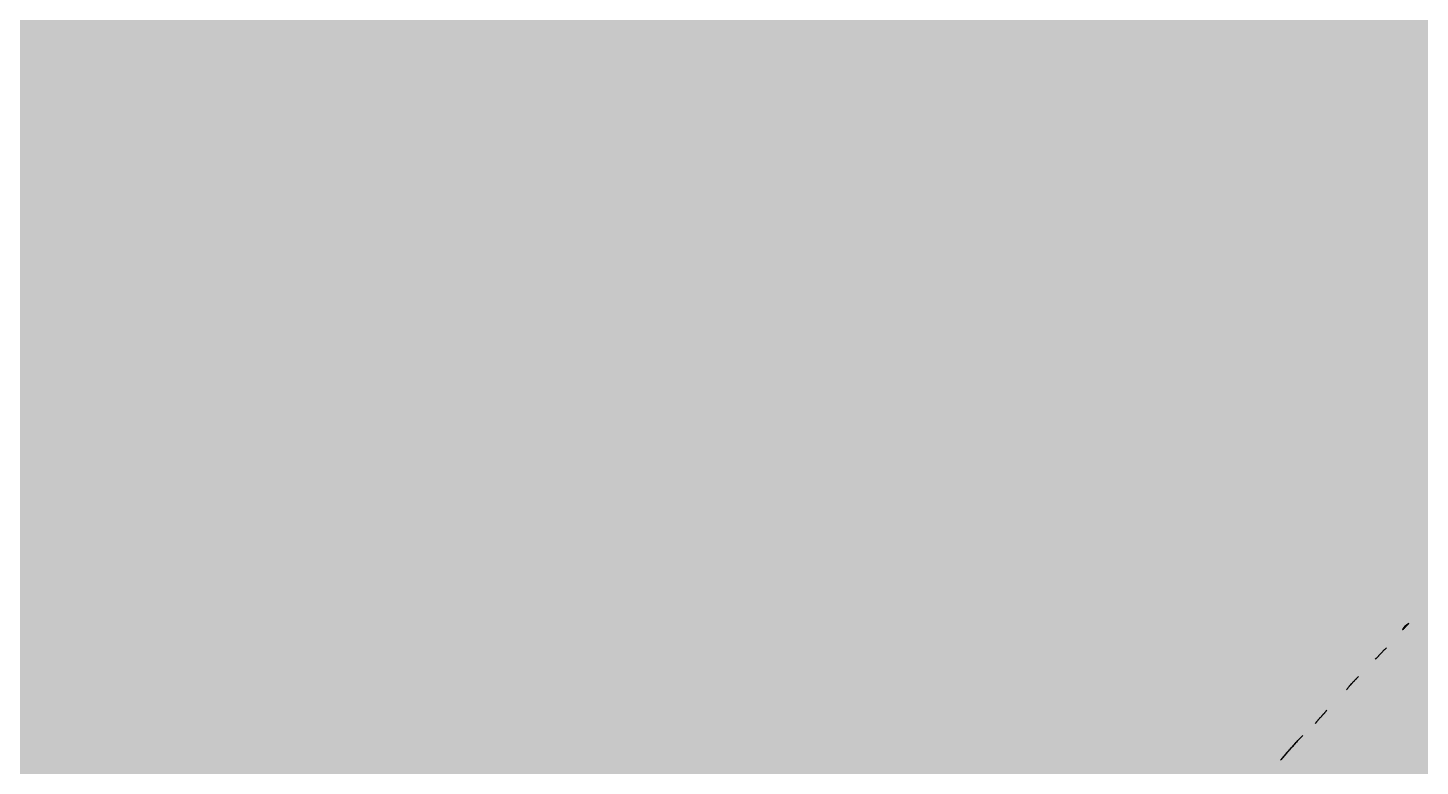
# Model space of a CAD drawing. Extents: x 0 to 1501, y 0 to 1747.
# Drawn here: x 127.576 to 129.26, y 1701.552 to 1702.445 of the extents above; entities that cross this region are included whole.
import ezdxf

# ---------------------------------------------------------------- set-up
doc = ezdxf.new("R2010")
doc.units = 0

msp = doc.modelspace()

# ---------------------------------------------------------------- hatches: boundary and pattern name
for color, points in [(7, [(0, 1747), (1280, 1747), (1280, 1027), (0, 1027)]), (7, [(0, 1747), (1280, 1747), (1280, 1681), (0, 1681)]), (49, [(129.246, 1701.7245), (129.2458, 1701.7242), (129.2455, 1701.724), (129.2453, 1701.7237), (129.2451, 1701.7235), (129.2448, 1701.7232), (129.2446, 1701.723), (129.2444, 1701.7227), (129.2441, 1701.7225), (129.2439, 1701.7222), (129.2437, 1701.722), (129.2434, 1701.7217), (129.2432, 1701.7215), (129.2429, 1701.7212), (129.2427, 1701.7209), (129.2425, 1701.7207), (129.2422, 1701.7204), (129.242, 1701.7202), (129.2418, 1701.7199), (129.2415, 1701.7197), (129.2413, 1701.7194), (129.2411, 1701.7192), (129.2408, 1701.7189), (129.2406, 1701.7187), (129.2403, 1701.7184), (129.2401, 1701.7182), (129.2399, 1701.7179), (129.2396, 1701.7177), (129.2394, 1701.7174), (129.2391, 1701.7172), (129.2389, 1701.7169), (129.2387, 1701.7167), (129.2385, 1701.7166), (129.2387, 1701.7169), (129.2388, 1701.7172), (129.239, 1701.7175), (129.2392, 1701.7178), (129.2393, 1701.7181), (129.2395, 1701.7184), (129.2397, 1701.7187), (129.2399, 1701.719), (129.2401, 1701.7193), (129.2403, 1701.7196), (129.2405, 1701.7199), (129.2407, 1701.7201), (129.2409, 1701.7204), (129.2411, 1701.7207), (129.2414, 1701.7209), (129.2416, 1701.7212), (129.2418, 1701.7214), (129.2421, 1701.7217), (129.2423, 1701.7219), (129.2426, 1701.7221), (129.2429, 1701.7223), (129.2431, 1701.7226), (129.2434, 1701.7228), (129.2437, 1701.723), (129.244, 1701.7232), (129.2443, 1701.7234), (129.2445, 1701.7236), (129.2448, 1701.7238), (129.2451, 1701.724), (129.2454, 1701.7241), (129.2457, 1701.7243), (129.246, 1701.7245)]), (49, [(129.219, 1701.695), (129.2186, 1701.6946), (129.2182, 1701.6941), (129.2177, 1701.6937), (129.2173, 1701.6933), (129.2169, 1701.6928), (129.2164, 1701.6924), (129.216, 1701.692), (129.2156, 1701.6915), (129.2152, 1701.6911), (129.2148, 1701.6907), (129.2143, 1701.6902), (129.2139, 1701.6898), (129.2135, 1701.6893), (129.2131, 1701.6889), (129.2127, 1701.6885), (129.2122, 1701.688), (129.2118, 1701.6876), (129.2114, 1701.6871), (129.211, 1701.6867), (129.2106, 1701.6863), (129.2101, 1701.6858), (129.2097, 1701.6854), (129.2093, 1701.6849), (129.2089, 1701.6845), (129.2085, 1701.684), (129.208, 1701.6836), (129.2076, 1701.6832), (129.2072, 1701.6827), (129.2068, 1701.6823), (129.2063, 1701.6819), (129.2059, 1701.6814), (129.2055, 1701.681), (129.2059, 1701.6814), (129.2064, 1701.6819), (129.2068, 1701.6823), (129.2072, 1701.6827), (129.2076, 1701.6832), (129.208, 1701.6836), (129.2085, 1701.684), (129.2089, 1701.6845), (129.2093, 1701.6849), (129.2097, 1701.6854), (129.2102, 1701.6858), (129.2106, 1701.6862), (129.211, 1701.6867), (129.2114, 1701.6871), (129.2118, 1701.6876), (129.2122, 1701.688), (129.2127, 1701.6884), (129.2131, 1701.6889), (129.2135, 1701.6893), (129.2139, 1701.6898), (129.2143, 1701.6902), (129.2148, 1701.6906), (129.2152, 1701.6911), (129.2156, 1701.6915), (129.216, 1701.692), (129.2164, 1701.6924), (129.2169, 1701.6928), (129.2173, 1701.6933), (129.2177, 1701.6937), (129.2182, 1701.6941), (129.2186, 1701.6946), (129.219, 1701.695)]), (49, [(129.185, 1701.66), (129.1845, 1701.6595), (129.184, 1701.659), (129.1836, 1701.6586), (129.1831, 1701.6581), (129.1826, 1701.6576), (129.1821, 1701.6571), (129.1817, 1701.6566), (129.1812, 1701.6562), (129.1807, 1701.6557), (129.1802, 1701.6552), (129.1798, 1701.6547), (129.1793, 1701.6542), (129.1788, 1701.6538), (129.1784, 1701.6533), (129.1779, 1701.6528), (129.1774, 1701.6523), (129.177, 1701.6518), (129.1765, 1701.6513), (129.1761, 1701.6508), (129.1756, 1701.6503), (129.1752, 1701.6498), (129.1747, 1701.6493), (129.1743, 1701.6488), (129.1738, 1701.6483), (129.1734, 1701.6477), (129.173, 1701.6472), (129.1726, 1701.6467), (129.1721, 1701.6462), (129.1717, 1701.6456), (129.1713, 1701.6451), (129.1709, 1701.6446), (129.1705, 1701.644), (129.1709, 1701.6445), (129.1714, 1701.645), (129.1718, 1701.6456), (129.1722, 1701.6461), (129.1727, 1701.6466), (129.1731, 1701.6471), (129.1735, 1701.6476), (129.174, 1701.6481), (129.1744, 1701.6486), (129.1749, 1701.6491), (129.1753, 1701.6496), (129.1758, 1701.6501), (129.1762, 1701.6507), (129.1767, 1701.6512), (129.1771, 1701.6517), (129.1776, 1701.6522), (129.178, 1701.6527), (129.1785, 1701.6532), (129.1789, 1701.6537), (129.1794, 1701.6541), (129.1799, 1701.6546), (129.1803, 1701.6551), (129.1808, 1701.6556), (129.1812, 1701.6561), (129.1817, 1701.6566), (129.1822, 1701.6571), (129.1826, 1701.6576), (129.1831, 1701.6581), (129.1836, 1701.6586), (129.1841, 1701.659), (129.1845, 1701.6595), (129.185, 1701.66)]), (49, [(129.147, 1701.6195), (129.1466, 1701.619), (129.1461, 1701.6185), (129.1457, 1701.618), (129.1453, 1701.6175), (129.1448, 1701.617), (129.1444, 1701.6165), (129.1439, 1701.616), (129.1435, 1701.6155), (129.1431, 1701.615), (129.1426, 1701.6145), (129.1422, 1701.614), (129.1417, 1701.6135), (129.1413, 1701.613), (129.1408, 1701.6125), (129.1404, 1701.612), (129.1399, 1701.6115), (129.1395, 1701.611), (129.1391, 1701.6106), (129.1386, 1701.6101), (129.1382, 1701.6096), (129.1377, 1701.6091), (129.1373, 1701.6086), (129.1368, 1701.6081), (129.1364, 1701.6076), (129.136, 1701.6071), (129.1355, 1701.6066), (129.1351, 1701.6061), (129.1347, 1701.6056), (129.1342, 1701.6051), (129.1338, 1701.6045), (129.1334, 1701.604), (129.133, 1701.6035), (129.1334, 1701.604), (129.1338, 1701.6045), (129.1343, 1701.605), (129.1347, 1701.6055), (129.1351, 1701.6061), (129.1356, 1701.6066), (129.136, 1701.6071), (129.1364, 1701.6076), (129.1369, 1701.6081), (129.1373, 1701.6086), (129.1378, 1701.6091), (129.1382, 1701.6095), (129.1386, 1701.61), (129.1391, 1701.6105), (129.1395, 1701.611), (129.14, 1701.6115), (129.1404, 1701.612), (129.1409, 1701.6125), (129.1413, 1701.613), (129.1417, 1701.6135), (129.1422, 1701.614), (129.1426, 1701.6145), (129.1431, 1701.615), (129.1435, 1701.6155), (129.144, 1701.616), (129.1444, 1701.6165), (129.1448, 1701.617), (129.1453, 1701.6175), (129.1457, 1701.618), (129.1461, 1701.6185), (129.1466, 1701.619), (129.147, 1701.6195)]), (49, [(129.118, 1701.589), (129.1171, 1701.5881), (129.1162, 1701.5872), (129.1153, 1701.5863), (129.1145, 1701.5854), (129.1136, 1701.5845), (129.1127, 1701.5836), (129.1118, 1701.5827), (129.111, 1701.5818), (129.1101, 1701.5809), (129.1092, 1701.5799), (129.1084, 1701.579), (129.1075, 1701.5781), (129.1066, 1701.5772), (129.1058, 1701.5762), (129.1049, 1701.5753), (129.1041, 1701.5744), (129.1033, 1701.5734), (129.1024, 1701.5725), (129.1016, 1701.5715), (129.1008, 1701.5706), (129.0999, 1701.5696), (129.0991, 1701.5687), (129.0983, 1701.5677), (129.0975, 1701.5668), (129.0966, 1701.5658), (129.0958, 1701.5648), (129.095, 1701.5639), (129.0942, 1701.5629), (129.0934, 1701.5619), (129.0926, 1701.561), (129.0918, 1701.56), (129.091, 1701.559), (129.0918, 1701.5599), (129.0927, 1701.5609), (129.0935, 1701.5618), (129.0943, 1701.5628), (129.0952, 1701.5637), (129.096, 1701.5647), (129.0968, 1701.5656), (129.0977, 1701.5666), (129.0985, 1701.5675), (129.0993, 1701.5685), (129.1002, 1701.5694), (129.101, 1701.5704), (129.1018, 1701.5713), (129.1026, 1701.5723), (129.1035, 1701.5732), (129.1043, 1701.5742), (129.1051, 1701.5751), (129.106, 1701.5761), (129.1068, 1701.577), (129.1076, 1701.578), (129.1085, 1701.5789), (129.1093, 1701.5798), (129.1102, 1701.5808), (129.111, 1701.5817), (129.1119, 1701.5826), (129.1128, 1701.5835), (129.1136, 1701.5845), (129.1145, 1701.5854), (129.1154, 1701.5863), (129.1162, 1701.5872), (129.1171, 1701.5881), (129.118, 1701.589)])]:
    msp.add_hatch(color=color).paths.add_polyline_path(points, flags=0)

# ---------------------------------------------------------------- linework, layer by layer
at = {"color": 0, "true_color": 0x201f23}
for points in [[(129.246, 1701.7245), (129.2458, 1701.7242), (129.2455, 1701.724), (129.2453, 1701.7237), (129.2451, 1701.7235), (129.2448, 1701.7232), (129.2446, 1701.723), (129.2444, 1701.7227), (129.2441, 1701.7225), (129.2439, 1701.7222), (129.2437, 1701.722), (129.2434, 1701.7217), (129.2432, 1701.7215), (129.2429, 1701.7212), (129.2427, 1701.7209), (129.2425, 1701.7207), (129.2422, 1701.7204), (129.242, 1701.7202), (129.2418, 1701.7199), (129.2415, 1701.7197), (129.2413, 1701.7194), (129.2411, 1701.7192), (129.2408, 1701.7189), (129.2406, 1701.7187), (129.2403, 1701.7184), (129.2401, 1701.7182), (129.2399, 1701.7179), (129.2396, 1701.7177), (129.2394, 1701.7174), (129.2391, 1701.7172), (129.2389, 1701.7169), (129.2387, 1701.7167), (129.2385, 1701.7166), (129.2387, 1701.7169), (129.2388, 1701.7172), (129.239, 1701.7175), (129.2392, 1701.7178), (129.2393, 1701.7181), (129.2395, 1701.7184), (129.2397, 1701.7187), (129.2399, 1701.719), (129.2401, 1701.7193), (129.2403, 1701.7196), (129.2405, 1701.7199), (129.2407, 1701.7201), (129.2409, 1701.7204), (129.2411, 1701.7207), (129.2414, 1701.7209), (129.2416, 1701.7212), (129.2418, 1701.7214), (129.2421, 1701.7217), (129.2423, 1701.7219), (129.2426, 1701.7221), (129.2429, 1701.7223), (129.2431, 1701.7226), (129.2434, 1701.7228), (129.2437, 1701.723), (129.244, 1701.7232), (129.2443, 1701.7234), (129.2445, 1701.7236), (129.2448, 1701.7238), (129.2451, 1701.724), (129.2454, 1701.7241), (129.2457, 1701.7243), (129.246, 1701.7245)], [(129.219, 1701.695), (129.2186, 1701.6946), (129.2182, 1701.6941), (129.2177, 1701.6937), (129.2173, 1701.6933), (129.2169, 1701.6928), (129.2164, 1701.6924), (129.216, 1701.692), (129.2156, 1701.6915), (129.2152, 1701.6911), (129.2148, 1701.6907), (129.2143, 1701.6902), (129.2139, 1701.6898), (129.2135, 1701.6893), (129.2131, 1701.6889), (129.2127, 1701.6885), (129.2122, 1701.688), (129.2118, 1701.6876), (129.2114, 1701.6871), (129.211, 1701.6867), (129.2106, 1701.6863), (129.2101, 1701.6858), (129.2097, 1701.6854), (129.2093, 1701.6849), (129.2089, 1701.6845), (129.2085, 1701.684), (129.208, 1701.6836), (129.2076, 1701.6832), (129.2072, 1701.6827), (129.2068, 1701.6823), (129.2063, 1701.6819), (129.2059, 1701.6814), (129.2055, 1701.681), (129.2059, 1701.6814), (129.2064, 1701.6819), (129.2068, 1701.6823), (129.2072, 1701.6827), (129.2076, 1701.6832), (129.208, 1701.6836), (129.2085, 1701.684), (129.2089, 1701.6845), (129.2093, 1701.6849), (129.2097, 1701.6854), (129.2102, 1701.6858), (129.2106, 1701.6862), (129.211, 1701.6867), (129.2114, 1701.6871), (129.2118, 1701.6876), (129.2122, 1701.688), (129.2127, 1701.6884), (129.2131, 1701.6889), (129.2135, 1701.6893), (129.2139, 1701.6898), (129.2143, 1701.6902), (129.2148, 1701.6906), (129.2152, 1701.6911), (129.2156, 1701.6915), (129.216, 1701.692), (129.2164, 1701.6924), (129.2169, 1701.6928), (129.2173, 1701.6933), (129.2177, 1701.6937), (129.2182, 1701.6941), (129.2186, 1701.6946), (129.219, 1701.695)], [(129.185, 1701.66), (129.1845, 1701.6595), (129.184, 1701.659), (129.1836, 1701.6586), (129.1831, 1701.6581), (129.1826, 1701.6576), (129.1821, 1701.6571), (129.1817, 1701.6566), (129.1812, 1701.6562), (129.1807, 1701.6557), (129.1802, 1701.6552), (129.1798, 1701.6547), (129.1793, 1701.6542), (129.1788, 1701.6538), (129.1784, 1701.6533), (129.1779, 1701.6528), (129.1774, 1701.6523), (129.177, 1701.6518), (129.1765, 1701.6513), (129.1761, 1701.6508), (129.1756, 1701.6503), (129.1752, 1701.6498), (129.1747, 1701.6493), (129.1743, 1701.6488), (129.1738, 1701.6483), (129.1734, 1701.6477), (129.173, 1701.6472), (129.1726, 1701.6467), (129.1721, 1701.6462), (129.1717, 1701.6456), (129.1713, 1701.6451), (129.1709, 1701.6446), (129.1705, 1701.644), (129.1709, 1701.6445), (129.1714, 1701.645), (129.1718, 1701.6456), (129.1722, 1701.6461), (129.1727, 1701.6466), (129.1731, 1701.6471), (129.1735, 1701.6476), (129.174, 1701.6481), (129.1744, 1701.6486), (129.1749, 1701.6491), (129.1753, 1701.6496), (129.1758, 1701.6501), (129.1762, 1701.6507), (129.1767, 1701.6512), (129.1771, 1701.6517), (129.1776, 1701.6522), (129.178, 1701.6527), (129.1785, 1701.6532), (129.1789, 1701.6537), (129.1794, 1701.6541), (129.1799, 1701.6546), (129.1803, 1701.6551), (129.1808, 1701.6556), (129.1812, 1701.6561), (129.1817, 1701.6566), (129.1822, 1701.6571), (129.1826, 1701.6576), (129.1831, 1701.6581), (129.1836, 1701.6586), (129.1841, 1701.659), (129.1845, 1701.6595), (129.185, 1701.66)], [(129.147, 1701.6195), (129.1466, 1701.619), (129.1461, 1701.6185), (129.1457, 1701.618), (129.1453, 1701.6175), (129.1448, 1701.617), (129.1444, 1701.6165), (129.1439, 1701.616), (129.1435, 1701.6155), (129.1431, 1701.615), (129.1426, 1701.6145), (129.1422, 1701.614), (129.1417, 1701.6135), (129.1413, 1701.613), (129.1408, 1701.6125), (129.1404, 1701.612), (129.1399, 1701.6115), (129.1395, 1701.611), (129.1391, 1701.6106), (129.1386, 1701.6101), (129.1382, 1701.6096), (129.1377, 1701.6091), (129.1373, 1701.6086), (129.1368, 1701.6081), (129.1364, 1701.6076), (129.136, 1701.6071), (129.1355, 1701.6066), (129.1351, 1701.6061), (129.1347, 1701.6056), (129.1342, 1701.6051), (129.1338, 1701.6045), (129.1334, 1701.604), (129.133, 1701.6035), (129.1334, 1701.604), (129.1338, 1701.6045), (129.1343, 1701.605), (129.1347, 1701.6055), (129.1351, 1701.6061), (129.1356, 1701.6066), (129.136, 1701.6071), (129.1364, 1701.6076), (129.1369, 1701.6081), (129.1373, 1701.6086), (129.1378, 1701.6091), (129.1382, 1701.6095), (129.1386, 1701.61), (129.1391, 1701.6105), (129.1395, 1701.611), (129.14, 1701.6115), (129.1404, 1701.612), (129.1409, 1701.6125), (129.1413, 1701.613), (129.1417, 1701.6135), (129.1422, 1701.614), (129.1426, 1701.6145), (129.1431, 1701.615), (129.1435, 1701.6155), (129.144, 1701.616), (129.1444, 1701.6165), (129.1448, 1701.617), (129.1453, 1701.6175), (129.1457, 1701.618), (129.1461, 1701.6185), (129.1466, 1701.619), (129.147, 1701.6195)], [(129.118, 1701.589), (129.1171, 1701.5881), (129.1162, 1701.5872), (129.1153, 1701.5863), (129.1145, 1701.5854), (129.1136, 1701.5845), (129.1127, 1701.5836), (129.1118, 1701.5827), (129.111, 1701.5818), (129.1101, 1701.5809), (129.1092, 1701.5799), (129.1084, 1701.579), (129.1075, 1701.5781), (129.1066, 1701.5772), (129.1058, 1701.5762), (129.1049, 1701.5753), (129.1041, 1701.5744), (129.1033, 1701.5734), (129.1024, 1701.5725), (129.1016, 1701.5715), (129.1008, 1701.5706), (129.0999, 1701.5696), (129.0991, 1701.5687), (129.0983, 1701.5677), (129.0975, 1701.5668), (129.0966, 1701.5658), (129.0958, 1701.5648), (129.095, 1701.5639), (129.0942, 1701.5629), (129.0934, 1701.5619), (129.0926, 1701.561), (129.0918, 1701.56), (129.091, 1701.559), (129.0918, 1701.5599), (129.0927, 1701.5609), (129.0935, 1701.5618), (129.0943, 1701.5628), (129.0952, 1701.5637), (129.096, 1701.5647), (129.0968, 1701.5656), (129.0977, 1701.5666), (129.0985, 1701.5675), (129.0993, 1701.5685), (129.1002, 1701.5694), (129.101, 1701.5704), (129.1018, 1701.5713), (129.1026, 1701.5723), (129.1035, 1701.5732), (129.1043, 1701.5742), (129.1051, 1701.5751), (129.106, 1701.5761), (129.1068, 1701.577), (129.1076, 1701.578), (129.1085, 1701.5789), (129.1093, 1701.5798), (129.1102, 1701.5808), (129.111, 1701.5817), (129.1119, 1701.5826), (129.1128, 1701.5835), (129.1136, 1701.5845), (129.1145, 1701.5854), (129.1154, 1701.5863), (129.1162, 1701.5872), (129.1171, 1701.5881), (129.118, 1701.589)]]:
    msp.add_lwpolyline(points, close=True, dxfattribs=at)

doc.saveas('drawing.dxf')
